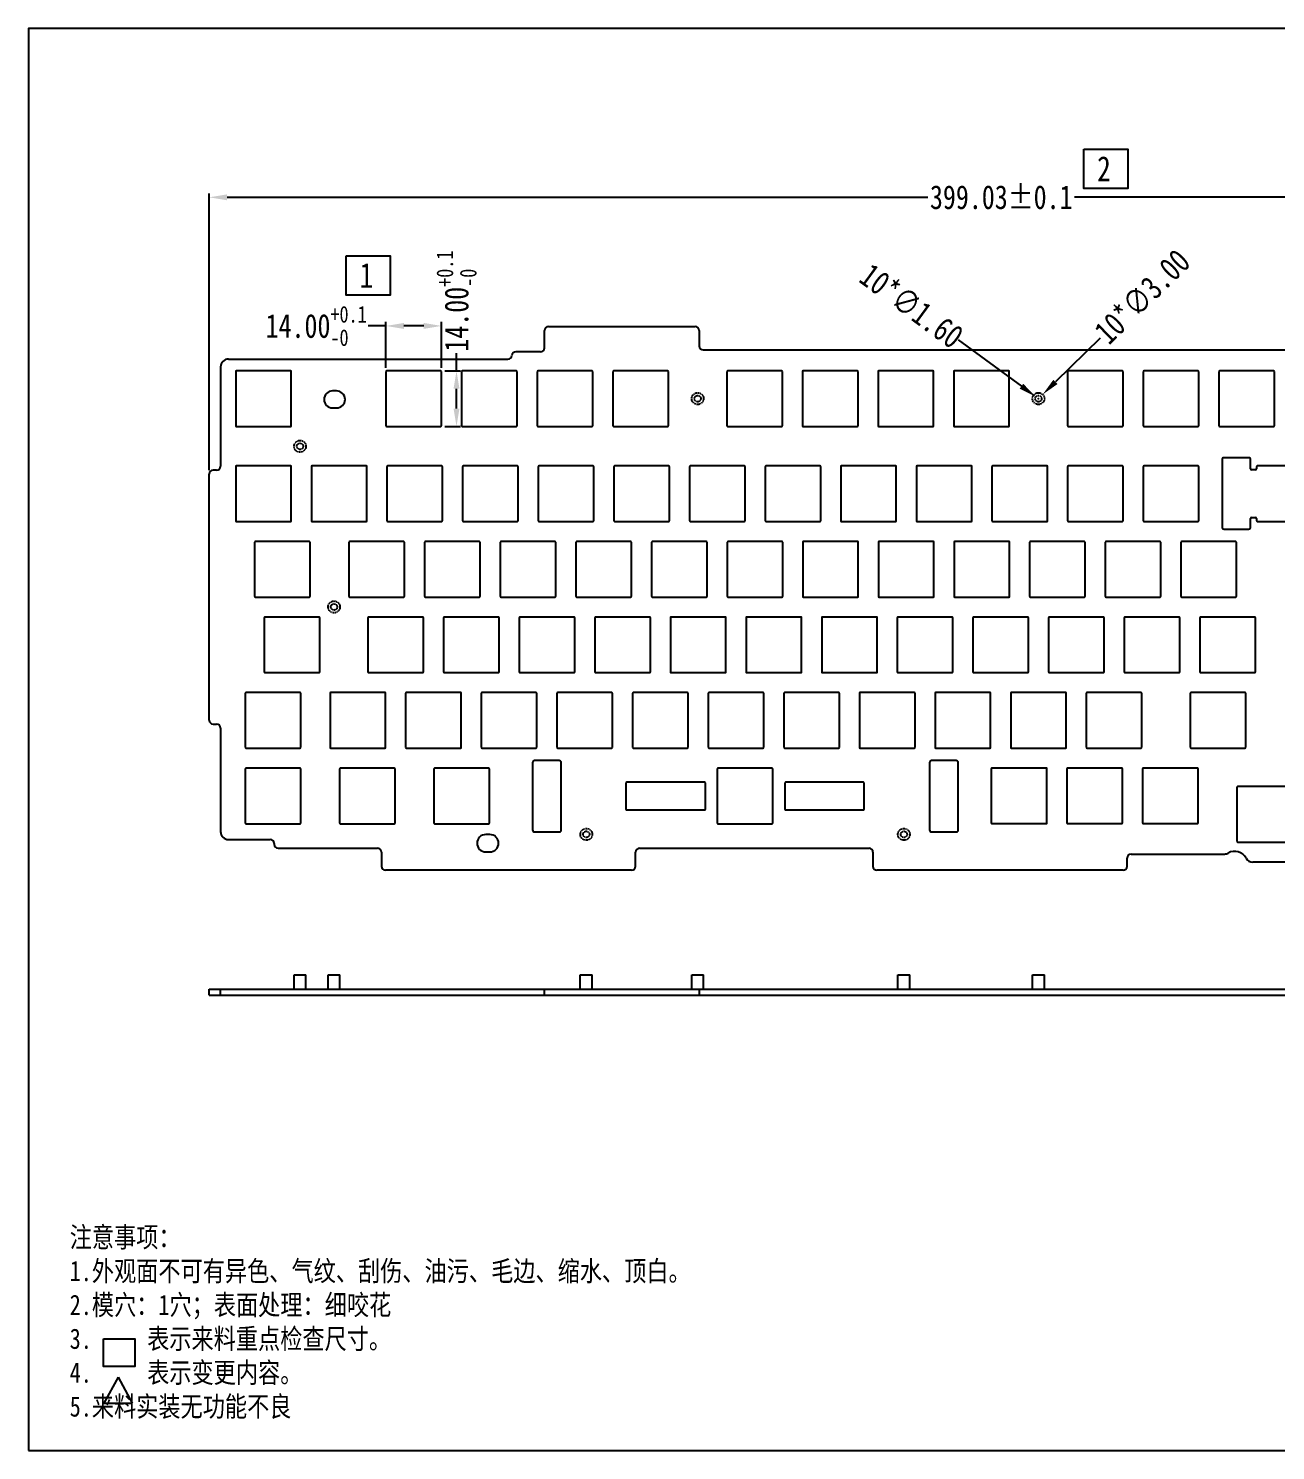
# Model space of a CAD drawing. Header units: inches. Extents: x 1475 to 2567, y -36 to 325.
# Drawn here: x 2060.6 to 2374.7, y -35.6 to 322.8 of the extents above; entities that cross this region are included whole.
import ezdxf

# ---------------------------------------------------------------- set-up
doc = ezdxf.new("R2010")
doc.units = ezdxf.units.IN
doc.header["$LTSCALE"] = 0.909449
doc.header["$MEASUREMENT"] = 0
doc.header["$PDMODE"] = 3
doc.header["$PDSIZE"] = 0.3125
for name, pattern in [('CENTER', [0.6, 0.375, -0.075, 0.075, -0.075]), ('HIDDEN', [0.2, 0.1, -0.1]), ('PHANTOM', [0.8, 0.45, -0.05, 0.1, -0.05, 0.1, -0.05])]:
    doc.linetypes.add(name, pattern=pattern)
doc.layers.get('0').update_dxf_attribs({"linetype": 'CONTINUOUS'})
doc.layers.get('Defpoints').update_dxf_attribs({"linetype": 'CONTINUOUS'})
for name, color, linetype in [('1', 1, 'CENTER'), ('DEFAULT_2', 8, 'HIDDEN'), ('DEFAULT_3', 7, 'PHANTOM')]:
    doc.layers.add(name, color=color, linetype=linetype)
doc.styles.get("Standard").update_dxf_attribs({"font": 'txt', "width": 0.8})
doc.dimstyles.get("Standard").update_dxf_attribs({"dimtxt": 6, "dimasz": 4.5, "dimexe": 1, "dimexo": 1, "dimgap": 0.09, "dimtad": 0, "dimzin": 1, "dimdsep": 46, "dimtxsty": 'STANDARD', "dimcen": 0.09, "dimclrd": 5, "dimclre": 5, "dimclrt": 1, "dimadec": 0, "dimazin": 0, "dimtp": 0.01, "dimtm": 0.01, "dimtfac": 1, "dimtofl": 0, "dimtmove": 0, "dimatfit": 3, "dimfxl": 1, "dimtolj": 1, "dimtzin": 4, "dimarcsym": 0})

# ---------------------------------------------------------------- blocks, each defined once
blk = doc.blocks.new('*D5')
at = {"layer": 'DEFAULT_3', "color": 3, "linetype": 'ByBlock', "lineweight": -2}
for p, q in [((2168.38, 236.47), (2168.38, 240.97)), ((2165.42, 236.47), (2169.38, 236.47)), ((2168.38, 226.97), (2168.38, 231.97)), ((2165.42, 222.47), (2169.38, 222.47))]:
    blk.add_line(p, q, dxfattribs=at)
at = {"layer": 'DEFAULT_3', "color": 3, "linetype": 'ByBlock'}
for points in [[(2167.63, 231.97), (2169.13, 231.97), (2168.38, 236.47)], [(2167.63, 226.97), (2169.13, 226.97), (2168.38, 222.47)]]:
    blk.add_solid(points, dxfattribs=at)
at = {"layer": 'Defpoints', "color": 0, "linetype": 'ByBlock'}
for p in [(2164.42, 236.47), (2168.38, 236.47), (2164.42, 222.47)]:
    blk.add_point(p, dxfattribs=at)
at = {"layer": 'DEFAULT_3', "color": 3, "linetype": 'ByBlock', "insert": (2168.38, 254.06), "char_height": 6, "attachment_point": 5, "rotation": 90}
blk.add_mtext('\\A1;14.00{\\H0.7x;\\S+0.1^ -0;}', dxfattribs=at)
blk = doc.blocks.new('*D6')
at = {"layer": 'DEFAULT_3', "color": 3, "linetype": 'ByBlock', "lineweight": -2}
for p, q in [((2150.62, 247.8), (2146.12, 247.8)), ((2150.62, 237.27), (2150.62, 248.8)), ((2160.12, 247.8), (2155.12, 247.8)), ((2164.62, 237.27), (2164.62, 248.8))]:
    blk.add_line(p, q, dxfattribs=at)
at = {"layer": 'DEFAULT_3', "color": 3, "linetype": 'ByBlock'}
for points in [[(2155.12, 248.55), (2155.12, 247.05), (2150.62, 247.8)], [(2160.12, 248.55), (2160.12, 247.05), (2164.62, 247.8)]]:
    blk.add_solid(points, dxfattribs=at)
at = {"layer": 'Defpoints', "color": 0, "linetype": 'ByBlock'}
for p in [(2150.62, 247.8), (2150.62, 236.27), (2164.62, 236.27)]:
    blk.add_point(p, dxfattribs=at)
at = {"layer": 'DEFAULT_3', "color": 3, "linetype": 'ByBlock', "insert": (2133.03, 247.8), "char_height": 6, "attachment_point": 5}
blk.add_mtext('\\A1;14.00{\\H0.7x;\\S+0.1^ -0;}', dxfattribs=at)
blk = doc.blocks.new('*D11')
at = {"layer": 'DEFAULT_3', "color": 3, "linetype": 'ByBlock', "lineweight": -2}
for p, q in [((2106.09, 211.45), (2106.09, 281.21)), ((2110.59, 280.21), (2287.11, 280.21)), ((2500.62, 280.21), (2324.09, 280.21)), ((2505.12, 211.45), (2505.12, 281.21))]:
    blk.add_line(p, q, dxfattribs=at)
at = {"layer": 'DEFAULT_3', "color": 3, "linetype": 'ByBlock'}
for points in [[(2110.59, 280.96), (2110.59, 279.46), (2106.09, 280.21)], [(2500.62, 280.96), (2500.62, 279.46), (2505.12, 280.21)]]:
    blk.add_solid(points, dxfattribs=at)
at = {"layer": 'Defpoints', "color": 0, "linetype": 'ByBlock'}
for p in [(2505.12, 280.21), (2106.09, 210.45), (2505.12, 210.45)]:
    blk.add_point(p, dxfattribs=at)
at = {"layer": 'DEFAULT_3', "color": 3, "linetype": 'ByBlock', "insert": (2305.6, 280.21), "char_height": 6, "attachment_point": 5}
blk.add_mtext('\\A1;399.03%%P0.1', dxfattribs=at)
blk = doc.blocks.new('*D7')
at = {"layer": 'DEFAULT_3', "color": 3, "linetype": 'ByBlock', "lineweight": -2}
for p, q in [((2294.71, 244.28), (2310.69, 232.6)), ((2314.88, 229.47), (2315.06, 229.47)), ((2314.97, 229.38), (2314.97, 229.56))]:
    blk.add_line(p, q, dxfattribs=at)
at = {"layer": 'DEFAULT_3', "color": 3, "linetype": 'ByBlock'}
blk.add_solid([(2311.13, 233.21), (2310.25, 232), (2314.32, 229.95)], dxfattribs=at)
at = {"layer": 'Defpoints', "color": 0, "linetype": 'ByBlock'}
for p in [(2314.32, 229.95), (2315.62, 229)]:
    blk.add_point(p, dxfattribs=at)
at = {"layer": 'DEFAULT_3', "color": 3, "linetype": 'ByBlock', "insert": (2283.01, 252.83), "char_height": 6, "attachment_point": 5, "rotation": 323.844}
blk.add_mtext('\\A1;10*∅1.60', dxfattribs=at)
blk = doc.blocks.new('*D8')
at = {"layer": 'DEFAULT_3', "color": 3, "linetype": 'ByBlock', "lineweight": -2}
for p, q in [((2330.51, 244.75), (2319.25, 233.68)), ((2314.88, 229.47), (2315.06, 229.47)), ((2314.97, 229.38), (2314.97, 229.56))]:
    blk.add_line(p, q, dxfattribs=at)
at = {"layer": 'DEFAULT_3', "color": 3, "linetype": 'ByBlock'}
blk.add_solid([(2318.72, 234.22), (2319.77, 233.15), (2316.04, 230.53)], dxfattribs=at)
at = {"layer": 'Defpoints', "color": 0, "linetype": 'ByBlock'}
for p in [(2316.04, 230.53), (2313.9, 228.42)]:
    blk.add_point(p, dxfattribs=at)
at = {"layer": 'DEFAULT_3', "color": 3, "linetype": 'ByBlock', "insert": (2341.13, 255.19), "char_height": 6, "attachment_point": 5, "rotation": 44.5072}
blk.add_mtext('\\A1;10*∅3.00', dxfattribs=at)

msp = doc.modelspace()

# ---------------------------------------------------------------- linework, layer by layer
at = {"color": 7, "linetype": 'Continuous'}
for p, q in [((2191.534, 247.626), (2228.534, 247.626)), ((2190.534, 242.256), (2190.534, 246.626)), ((2229.534, 246.626), (2229.534, 242.756)), ((2189.534, 241.256), (2183.332, 241.256)), ((2230.534, 241.756), (2396.102, 241.756)), ((2108.969, 237.456), (2108.969, 212.446)), ((2110.969, 239.456), (2181.342, 239.456)), ((2112.769, 236.274), (2112.769, 222.674)), ((2126.569, 236.474), (2112.969, 236.474)), ((2126.769, 222.674), (2126.769, 236.274)), ((2150.619, 236.274), (2150.619, 222.674)), ((2164.419, 236.474), (2150.819, 236.474)), ((2164.619, 222.674), (2164.619, 236.274)), ((2169.669, 236.274), (2169.669, 222.674)), ((2183.469, 236.474), (2169.869, 236.474)), ((2183.669, 222.674), (2183.669, 236.274)), ((2188.719, 236.274), (2188.719, 222.674)), ((2202.519, 236.474), (2188.919, 236.474)), ((2202.719, 222.674), (2202.719, 236.274)), ((2207.769, 236.274), (2207.769, 222.674)), ((2221.569, 236.474), (2207.969, 236.474)), ((2221.769, 222.674), (2221.769, 236.274)), ((2236.469, 236.274), (2236.469, 222.674)), ((2250.269, 236.474), (2236.669, 236.474)), ((2250.469, 222.674), (2250.469, 236.274)), ((2255.519, 236.274), (2255.519, 222.674)), ((2269.319, 236.474), (2255.719, 236.474)), ((2269.519, 222.674), (2269.519, 236.274)), ((2274.569, 236.274), (2274.569, 222.674)), ((2288.369, 236.474), (2274.769, 236.474)), ((2288.569, 222.674), (2288.569, 236.274)), ((2293.619, 236.274), (2293.619, 222.674)), ((2307.419, 236.474), (2293.819, 236.474)), ((2307.619, 222.674), (2307.619, 236.274)), ((2322.319, 236.274), (2322.319, 222.674)), ((2336.119, 236.474), (2322.519, 236.474)), ((2336.319, 222.674), (2336.319, 236.274)), ((2341.369, 236.274), (2341.369, 222.674)), ((2355.169, 236.474), (2341.569, 236.474)), ((2355.369, 222.674), (2355.369, 236.274)), ((2360.419, 236.274), (2360.419, 222.674)), ((2374.219, 236.474), (2360.619, 236.474)), ((2374.419, 222.674), (2374.419, 236.274)), ((2138.169, 231.424), (2137.169, 231.424)), ((2137.169, 227.124), (2138.169, 227.124)), ((2112.969, 222.474), (2126.569, 222.474)), ((2150.819, 222.474), (2164.419, 222.474)), ((2169.869, 222.474), (2183.469, 222.474)), ((2188.919, 222.474), (2202.519, 222.474)), ((2207.969, 222.474), (2221.569, 222.474)), ((2236.669, 222.474), (2250.269, 222.474)), ((2255.719, 222.474), (2269.319, 222.474)), ((2274.769, 222.474), (2288.369, 222.474)), ((2293.819, 222.474), (2307.419, 222.474)), ((2322.519, 222.474), (2336.119, 222.474)), ((2341.569, 222.474), (2355.169, 222.474)), ((2360.619, 222.474), (2374.219, 222.474)), ((2112.769, 212.324), (2112.769, 198.724)), ((2126.569, 212.524), (2112.969, 212.524)), ((2126.769, 198.724), (2126.769, 212.324)), ((2131.819, 212.324), (2131.819, 198.724)), ((2145.619, 212.524), (2132.019, 212.524)), ((2145.819, 198.724), (2145.819, 212.324)), ((2150.869, 212.324), (2150.869, 198.724)), ((2164.669, 212.524), (2151.069, 212.524)), ((2164.869, 198.724), (2164.869, 212.324)), ((2169.919, 212.324), (2169.919, 198.724)), ((2183.719, 212.524), (2170.119, 212.524)), ((2183.919, 198.724), (2183.919, 212.324)), ((2188.969, 212.324), (2188.969, 198.724)), ((2202.769, 212.524), (2189.169, 212.524)), ((2202.969, 198.724), (2202.969, 212.324)), ((2208.019, 212.324), (2208.019, 198.724)), ((2221.819, 212.524), (2208.219, 212.524)), ((2222.019, 198.724), (2222.019, 212.324)), ((2227.069, 212.324), (2227.069, 198.724)), ((2240.869, 212.524), (2227.269, 212.524)), ((2241.069, 198.724), (2241.069, 212.324)), ((2246.119, 212.324), (2246.119, 198.724)), ((2259.919, 212.524), (2246.319, 212.524)), ((2260.119, 198.724), (2260.119, 212.324)), ((2265.169, 212.324), (2265.169, 198.724)), ((2278.969, 212.524), (2265.369, 212.524)), ((2279.169, 198.724), (2279.169, 212.324)), ((2284.219, 212.324), (2284.219, 198.724)), ((2298.019, 212.524), (2284.419, 212.524)), ((2298.219, 198.724), (2298.219, 212.324)), ((2303.269, 212.324), (2303.269, 198.724)), ((2317.069, 212.524), (2303.469, 212.524)), ((2317.269, 198.724), (2317.269, 212.324)), ((2322.319, 212.324), (2322.319, 198.724)), ((2336.119, 212.524), (2322.519, 212.524)), ((2336.319, 198.724), (2336.319, 212.324)), ((2341.369, 212.324), (2341.369, 198.724)), ((2355.169, 212.524), (2341.569, 212.524)), ((2355.369, 198.724), (2355.369, 212.324)), ((2361.211, 214.083), (2361.211, 197.083)), ((2367.911, 214.583), (2361.711, 214.583)), ((2368.411, 211.824), (2368.411, 214.083)), ((2369.589, 211.524), (2368.711, 211.524)), ((2369.889, 212.324), (2369.889, 211.824)), ((2383.689, 212.524), (2370.089, 212.524)), ((2106.088, 148.446), (2106.088, 210.446)), ((2107.969, 211.446), (2107.088, 211.446)), ((2112.969, 198.524), (2126.569, 198.524)), ((2132.019, 198.524), (2145.619, 198.524)), ((2151.069, 198.524), (2164.669, 198.524)), ((2170.119, 198.524), (2183.719, 198.524)), ((2189.169, 198.524), (2202.769, 198.524)), ((2208.219, 198.524), (2221.819, 198.524)), ((2227.269, 198.524), (2240.869, 198.524)), ((2246.319, 198.524), (2259.919, 198.524)), ((2265.369, 198.524), (2278.969, 198.524)), ((2284.419, 198.524), (2298.019, 198.524)), ((2303.469, 198.524), (2317.069, 198.524)), ((2322.519, 198.524), (2336.119, 198.524)), ((2341.569, 198.524), (2355.169, 198.524)), ((2368.411, 197.083), (2368.411, 199.224)), ((2368.711, 199.524), (2369.589, 199.524)), ((2369.889, 199.224), (2369.889, 198.724)), ((2370.089, 198.524), (2383.689, 198.524)), ((2361.711, 196.583), (2367.911, 196.583)), ((2117.534, 193.274), (2117.534, 179.674)), ((2131.334, 193.474), (2117.734, 193.474)), ((2131.534, 179.674), (2131.534, 193.274)), ((2141.299, 193.274), (2141.299, 179.674)), ((2155.099, 193.474), (2141.499, 193.474)), ((2155.299, 179.674), (2155.299, 193.274)), ((2160.349, 193.274), (2160.349, 179.674)), ((2174.149, 193.474), (2160.549, 193.474)), ((2174.349, 179.674), (2174.349, 193.274)), ((2179.399, 193.274), (2179.399, 179.674)), ((2193.199, 193.474), (2179.599, 193.474)), ((2193.399, 179.674), (2193.399, 193.274)), ((2198.449, 193.274), (2198.449, 179.674)), ((2212.249, 193.474), (2198.649, 193.474)), ((2212.449, 179.674), (2212.449, 193.274)), ((2217.499, 193.274), (2217.499, 179.674)), ((2231.299, 193.474), (2217.699, 193.474)), ((2231.499, 179.674), (2231.499, 193.274)), ((2236.549, 193.274), (2236.549, 179.674)), ((2250.349, 193.474), (2236.749, 193.474)), ((2250.549, 179.674), (2250.549, 193.274)), ((2255.599, 193.274), (2255.599, 179.674)), ((2269.399, 193.474), (2255.799, 193.474)), ((2269.599, 179.674), (2269.599, 193.274)), ((2274.649, 193.274), (2274.649, 179.674)), ((2288.449, 193.474), (2274.849, 193.474)), ((2288.649, 179.674), (2288.649, 193.274)), ((2293.699, 193.274), (2293.699, 179.674)), ((2307.499, 193.474), (2293.899, 193.474)), ((2307.699, 179.674), (2307.699, 193.274)), ((2312.749, 193.274), (2312.749, 179.674)), ((2326.549, 193.474), (2312.949, 193.474)), ((2326.749, 179.674), (2326.749, 193.274)), ((2331.799, 193.274), (2331.799, 179.674)), ((2345.599, 193.474), (2331.999, 193.474)), ((2345.799, 179.674), (2345.799, 193.274)), ((2350.849, 193.274), (2350.849, 179.674)), ((2364.649, 193.474), (2351.049, 193.474)), ((2364.849, 179.674), (2364.849, 193.274)), ((2117.734, 179.474), (2131.334, 179.474)), ((2141.499, 179.474), (2155.099, 179.474)), ((2160.549, 179.474), (2174.149, 179.474)), ((2179.599, 179.474), (2193.199, 179.474)), ((2198.649, 179.474), (2212.249, 179.474)), ((2217.699, 179.474), (2231.299, 179.474)), ((2236.749, 179.474), (2250.349, 179.474)), ((2255.799, 179.474), (2269.399, 179.474)), ((2274.849, 179.474), (2288.449, 179.474)), ((2293.899, 179.474), (2307.499, 179.474)), ((2312.949, 179.474), (2326.549, 179.474)), ((2331.999, 179.474), (2345.599, 179.474)), ((2351.049, 179.474), (2364.649, 179.474)), ((2119.919, 174.224), (2119.919, 160.624)), ((2133.719, 174.424), (2120.119, 174.424)), ((2133.919, 160.624), (2133.919, 174.224)), ((2146.064, 174.224), (2146.064, 160.624)), ((2159.864, 174.424), (2146.264, 174.424)), ((2160.064, 160.624), (2160.064, 174.224)), ((2165.114, 174.224), (2165.114, 160.624)), ((2178.914, 174.424), (2165.314, 174.424)), ((2179.114, 160.624), (2179.114, 174.224)), ((2184.164, 174.224), (2184.164, 160.624)), ((2197.964, 174.424), (2184.364, 174.424)), ((2198.164, 160.624), (2198.164, 174.224)), ((2203.214, 174.224), (2203.214, 160.624)), ((2217.014, 174.424), (2203.414, 174.424)), ((2217.214, 160.624), (2217.214, 174.224)), ((2222.264, 174.224), (2222.264, 160.624)), ((2236.064, 174.424), (2222.464, 174.424)), ((2236.264, 160.624), (2236.264, 174.224)), ((2241.314, 174.224), (2241.314, 160.624)), ((2255.114, 174.424), (2241.514, 174.424)), ((2255.314, 160.624), (2255.314, 174.224)), ((2260.364, 174.224), (2260.364, 160.624)), ((2274.164, 174.424), (2260.564, 174.424)), ((2274.364, 160.624), (2274.364, 174.224)), ((2279.414, 174.224), (2279.414, 160.624)), ((2293.214, 174.424), (2279.614, 174.424)), ((2293.414, 160.624), (2293.414, 174.224)), ((2298.464, 174.224), (2298.464, 160.624)), ((2312.264, 174.424), (2298.664, 174.424)), ((2312.464, 160.624), (2312.464, 174.224)), ((2317.514, 174.224), (2317.514, 160.624)), ((2331.314, 174.424), (2317.714, 174.424)), ((2331.514, 160.624), (2331.514, 174.224)), ((2336.564, 174.224), (2336.564, 160.624)), ((2350.364, 174.424), (2336.764, 174.424)), ((2350.564, 160.624), (2350.564, 174.224)), ((2355.614, 174.224), (2355.614, 160.624)), ((2369.414, 174.424), (2355.814, 174.424)), ((2369.614, 160.624), (2369.614, 174.224)), ((2120.119, 160.424), (2133.719, 160.424)), ((2146.264, 160.424), (2159.864, 160.424)), ((2165.314, 160.424), (2178.914, 160.424)), ((2184.364, 160.424), (2197.964, 160.424)), ((2203.414, 160.424), (2217.014, 160.424)), ((2222.464, 160.424), (2236.064, 160.424)), ((2241.514, 160.424), (2255.114, 160.424)), ((2260.564, 160.424), (2274.164, 160.424)), ((2279.614, 160.424), (2293.214, 160.424)), ((2298.664, 160.424), (2312.264, 160.424)), ((2317.714, 160.424), (2331.314, 160.424)), ((2336.764, 160.424), (2350.364, 160.424)), ((2355.814, 160.424), (2369.414, 160.424)), ((2115.139, 155.174), (2115.139, 141.574)), ((2128.939, 155.374), (2115.339, 155.374)), ((2129.139, 141.574), (2129.139, 155.174)), ((2136.524, 155.174), (2136.524, 141.574)), ((2150.324, 155.374), (2136.724, 155.374)), ((2150.524, 141.574), (2150.524, 155.174)), ((2155.574, 155.174), (2155.574, 141.574)), ((2169.374, 155.374), (2155.774, 155.374)), ((2169.574, 141.574), (2169.574, 155.174)), ((2174.624, 155.174), (2174.624, 141.574)), ((2188.424, 155.374), (2174.824, 155.374)), ((2188.624, 141.574), (2188.624, 155.174)), ((2193.674, 155.174), (2193.674, 141.574)), ((2207.474, 155.374), (2193.874, 155.374)), ((2207.674, 141.574), (2207.674, 155.174)), ((2212.724, 155.174), (2212.724, 141.574)), ((2226.524, 155.374), (2212.924, 155.374)), ((2226.724, 141.574), (2226.724, 155.174)), ((2231.774, 155.174), (2231.774, 141.574)), ((2245.574, 155.374), (2231.974, 155.374)), ((2245.774, 141.574), (2245.774, 155.174)), ((2250.824, 155.174), (2250.824, 141.574)), ((2264.624, 155.374), (2251.024, 155.374)), ((2264.824, 141.574), (2264.824, 155.174)), ((2269.874, 155.174), (2269.874, 141.574)), ((2283.674, 155.374), (2270.074, 155.374)), ((2283.874, 141.574), (2283.874, 155.174)), ((2288.924, 155.174), (2288.924, 141.574)), ((2302.724, 155.374), (2289.124, 155.374)), ((2302.924, 141.574), (2302.924, 155.174)), ((2307.974, 155.174), (2307.974, 141.574)), ((2321.774, 155.374), (2308.174, 155.374)), ((2321.974, 141.574), (2321.974, 155.174)), ((2327.024, 155.174), (2327.024, 141.574)), ((2340.824, 155.374), (2327.224, 155.374)), ((2341.024, 141.574), (2341.024, 155.174)), ((2353.174, 155.174), (2353.174, 141.574)), ((2366.974, 155.374), (2353.374, 155.374)), ((2367.174, 141.574), (2367.174, 155.174)), ((2107.088, 147.446), (2107.969, 147.446)), ((2108.969, 146.446), (2108.969, 120.355)), ((2115.339, 141.374), (2128.939, 141.374)), ((2136.724, 141.374), (2150.324, 141.374)), ((2155.774, 141.374), (2169.374, 141.374)), ((2174.824, 141.374), (2188.424, 141.374)), ((2193.874, 141.374), (2207.474, 141.374)), ((2212.924, 141.374), (2226.524, 141.374)), ((2231.974, 141.374), (2245.574, 141.374)), ((2251.024, 141.374), (2264.624, 141.374)), ((2270.074, 141.374), (2283.674, 141.374)), ((2289.124, 141.374), (2302.724, 141.374)), ((2308.174, 141.374), (2321.774, 141.374)), ((2327.224, 141.374), (2340.824, 141.374)), ((2353.374, 141.374), (2366.974, 141.374)), ((2128.939, 136.324), (2115.339, 136.324)), ((2152.704, 136.324), (2139.104, 136.324)), ((2176.469, 136.324), (2162.869, 136.324)), ((2187.552, 137.766), (2187.552, 120.766)), ((2194.252, 138.266), (2188.052, 138.266)), ((2194.752, 120.766), (2194.752, 137.766)), ((2247.874, 136.324), (2234.274, 136.324)), ((2287.552, 137.766), (2287.552, 120.766)), ((2294.252, 138.266), (2288.052, 138.266)), ((2294.752, 120.766), (2294.752, 137.766)), ((2316.899, 136.374), (2303.299, 136.374)), ((2335.949, 136.374), (2322.349, 136.374)), ((2354.999, 136.374), (2341.399, 136.374)), ((2115.139, 136.124), (2115.139, 122.524)), ((2129.139, 122.524), (2129.139, 136.124)), ((2138.904, 136.124), (2138.904, 122.524)), ((2152.904, 122.524), (2152.904, 136.124)), ((2162.669, 136.124), (2162.669, 122.524)), ((2176.669, 122.524), (2176.669, 136.124)), ((2211.074, 132.624), (2211.074, 126.024)), ((2230.874, 132.824), (2211.274, 132.824)), ((2231.074, 126.024), (2231.074, 132.624)), ((2234.074, 136.124), (2234.074, 122.524)), ((2248.074, 122.524), (2248.074, 136.124)), ((2251.074, 132.624), (2251.074, 126.024)), ((2270.874, 132.824), (2251.274, 132.824)), ((2271.074, 126.024), (2271.074, 132.624)), ((2303.099, 136.174), (2303.099, 122.574)), ((2317.099, 122.574), (2317.099, 136.174)), ((2322.149, 136.174), (2322.149, 122.574)), ((2336.149, 122.574), (2336.149, 136.174)), ((2341.199, 136.174), (2341.199, 122.574)), ((2355.199, 122.574), (2355.199, 136.174)), ((2364.929, 131.489), (2364.929, 117.889)), ((2378.729, 131.689), (2365.129, 131.689)), ((2211.274, 125.824), (2230.874, 125.824)), ((2251.274, 125.824), (2270.874, 125.824)), ((2115.339, 122.324), (2128.939, 122.324)), ((2139.104, 122.324), (2152.704, 122.324)), ((2162.869, 122.324), (2176.469, 122.324)), ((2234.274, 122.324), (2247.874, 122.324)), ((2303.299, 122.374), (2316.899, 122.374)), ((2322.349, 122.374), (2335.949, 122.374)), ((2341.399, 122.374), (2354.999, 122.374)), ((2110.969, 118.355), (2121.469, 118.355)), ((2176.769, 119.624), (2175.769, 119.624)), ((2188.052, 120.266), (2194.252, 120.266)), ((2288.052, 120.266), (2294.252, 120.266)), ((2122.469, 117.355), (2122.469, 117.155)), ((2123.469, 116.155), (2148.502, 116.155)), ((2149.502, 115.155), (2149.502, 111.63)), ((2175.769, 115.224), (2176.769, 115.224)), ((2213.502, 111.63), (2213.502, 115.155)), ((2214.502, 116.155), (2272.294, 116.155)), ((2273.294, 115.155), (2273.294, 111.63)), ((2338.294, 114.694), (2361.804, 114.694)), ((2365.129, 117.689), (2378.729, 117.689)), ((2337.294, 111.63), (2337.294, 113.694)), ((2397.609, 112.655), (2369.006, 112.655)), ((2212.502, 110.63), (2150.502, 110.63)), ((2336.294, 110.63), (2274.294, 110.63)), ((2127.469, 80.647), (2127.469, 84.247)), ((2127.469, 84.247), (2130.469, 84.247)), ((2130.469, 80.647), (2130.469, 84.247)), ((2136.034, 80.647), (2136.034, 84.247)), ((2136.034, 84.247), (2139.034, 84.247)), ((2139.034, 80.647), (2139.034, 84.247)), ((2199.574, 80.647), (2199.574, 84.247)), ((2199.574, 84.247), (2202.574, 84.247)), ((2202.574, 80.647), (2202.574, 84.247)), ((2227.619, 80.647), (2227.619, 84.247)), ((2227.619, 84.247), (2230.619, 84.247)), ((2230.619, 80.647), (2230.619, 84.247)), ((2279.574, 80.647), (2279.574, 84.247)), ((2279.574, 84.247), (2282.574, 84.247)), ((2282.574, 80.647), (2282.574, 84.247)), ((2313.469, 80.647), (2313.469, 84.247)), ((2313.469, 84.247), (2316.469, 84.247)), ((2316.469, 80.647), (2316.469, 84.247)), ((2106.088, 79.147), (2106.088, 80.647)), ((2106.088, 80.647), (2505.119, 80.647)), ((2106.088, 79.147), (2505.119, 79.147)), ((2108.969, 79.147), (2108.969, 80.647)), ((2190.534, 79.147), (2190.534, 80.647)), ((2229.534, 80.647), (2229.534, 79.147))]:
    msp.add_line(p, q, dxfattribs=at)
for p, q in [((2083.137, -17.115), (2079.558, -23.692)), ((2083.137, -17.115), (2086.715, -23.692)), ((2079.558, -23.692), (2086.715, -23.692))]:
    msp.add_line(p, q)
for points in [[(2060.561, -35.638), (2567.457, -35.638), (2567.457, 322.773), (2060.561, 322.773)], [(2326.382, 292.333), (2337.475, 292.333), (2337.475, 282.438), (2326.382, 282.438)], [(2140.599, 265.455), (2151.692, 265.455), (2151.692, 255.56), (2140.599, 255.56)], [(2079.479, -7.448), (2087.319, -7.448), (2087.319, -14.442), (2079.479, -14.442)]]:
    msp.add_lwpolyline(points, close=True)
for centre, radius, start, end in [((2191.534, 246.626), 1, 90, 180), ((2228.534, 246.626), 1, 0, 90), ((2181.342, 240.456), 1, 270, 354.24882), ((2183.332, 240.256), 1, 90, 174.24882), ((2189.534, 242.256), 1, 270, 0), ((2230.534, 242.756), 1, 180, 270), ((2110.969, 237.456), 2, 90, 180), ((2112.969, 236.274), 0.2, 90, 180), ((2126.569, 236.274), 0.2, 0, 90), ((2150.819, 236.274), 0.2, 90, 180), ((2164.419, 236.274), 0.2, 0, 90), ((2169.869, 236.274), 0.2, 90, 180), ((2183.469, 236.274), 0.2, 0, 90), ((2188.919, 236.274), 0.2, 90, 180), ((2202.519, 236.274), 0.2, 0, 90), ((2207.969, 236.274), 0.2, 90, 180), ((2221.569, 236.274), 0.2, 0, 90), ((2236.669, 236.274), 0.2, 90, 180), ((2250.269, 236.274), 0.2, 0, 90), ((2255.719, 236.274), 0.2, 90, 180), ((2269.319, 236.274), 0.2, 0, 90), ((2274.769, 236.274), 0.2, 90, 180), ((2288.369, 236.274), 0.2, 0, 90), ((2293.819, 236.274), 0.2, 90, 180), ((2307.419, 236.274), 0.2, 0, 90), ((2322.519, 236.274), 0.2, 90, 180), ((2336.119, 236.274), 0.2, 0, 90), ((2341.569, 236.274), 0.2, 90, 180), ((2355.169, 236.274), 0.2, 0, 90), ((2360.619, 236.274), 0.2, 90, 180), ((2374.219, 236.274), 0.2, 0, 90), ((2137.169, 229.274), 2.15, 90, 270), ((2138.169, 229.274), 2.15, 270, 90), ((2112.969, 222.674), 0.2, 180, 270), ((2126.569, 222.674), 0.2, 270, 0), ((2150.819, 222.674), 0.2, 180, 270), ((2164.419, 222.674), 0.2, 270, 0), ((2169.869, 222.674), 0.2, 180, 270), ((2183.469, 222.674), 0.2, 270, 0), ((2188.919, 222.674), 0.2, 180, 270), ((2202.519, 222.674), 0.2, 270, 0), ((2207.969, 222.674), 0.2, 180, 270), ((2221.569, 222.674), 0.2, 270, 0), ((2236.669, 222.674), 0.2, 180, 270), ((2250.269, 222.674), 0.2, 270, 0), ((2255.719, 222.674), 0.2, 180, 270), ((2269.319, 222.674), 0.2, 270, 0), ((2274.769, 222.674), 0.2, 180, 270), ((2288.369, 222.674), 0.2, 270, 0), ((2293.819, 222.674), 0.2, 180, 270), ((2307.419, 222.674), 0.2, 270, 0), ((2322.519, 222.674), 0.2, 180, 270), ((2336.119, 222.674), 0.2, 270, 0), ((2341.569, 222.674), 0.2, 180, 270), ((2355.169, 222.674), 0.2, 270, 0), ((2360.619, 222.674), 0.2, 180, 270), ((2374.219, 222.674), 0.2, 270, 0), ((2107.969, 212.446), 1, 270, 0), ((2112.969, 212.324), 0.2, 90, 180), ((2126.569, 212.324), 0.2, 0, 90), ((2132.019, 212.324), 0.2, 90, 180), ((2145.619, 212.324), 0.2, 0, 90), ((2151.069, 212.324), 0.2, 90, 180), ((2164.669, 212.324), 0.2, 0, 90), ((2170.119, 212.324), 0.2, 90, 180), ((2183.719, 212.324), 0.2, 0, 90), ((2189.169, 212.324), 0.2, 90, 180), ((2202.769, 212.324), 0.2, 0, 90), ((2208.219, 212.324), 0.2, 90, 180), ((2221.819, 212.324), 0.2, 0, 90), ((2227.269, 212.324), 0.2, 90, 180), ((2240.869, 212.324), 0.2, 0, 90), ((2246.319, 212.324), 0.2, 90, 180), ((2259.919, 212.324), 0.2, 0, 90), ((2265.369, 212.324), 0.2, 90, 180), ((2278.969, 212.324), 0.2, 0, 90), ((2284.419, 212.324), 0.2, 90, 180), ((2298.019, 212.324), 0.2, 0, 90), ((2303.469, 212.324), 0.2, 90, 180), ((2317.069, 212.324), 0.2, 0, 90), ((2322.519, 212.324), 0.2, 90, 180), ((2336.119, 212.324), 0.2, 0, 90), ((2341.569, 212.324), 0.2, 90, 180), ((2355.169, 212.324), 0.2, 0, 90), ((2361.711, 214.083), 0.5, 90, 180), ((2367.911, 214.083), 0.5, 0, 90), ((2368.711, 211.824), 0.3, 180, 270), ((2369.589, 211.824), 0.3, 270, 0), ((2370.089, 212.324), 0.2, 90, 180), ((2107.088, 210.446), 1, 90, 180), ((2112.969, 198.724), 0.2, 180, 270), ((2126.569, 198.724), 0.2, 270, 0), ((2132.019, 198.724), 0.2, 180, 270), ((2145.619, 198.724), 0.2, 270, 0), ((2151.069, 198.724), 0.2, 180, 270), ((2164.669, 198.724), 0.2, 270, 0), ((2170.119, 198.724), 0.2, 180, 270), ((2183.719, 198.724), 0.2, 270, 0), ((2189.169, 198.724), 0.2, 180, 270), ((2202.769, 198.724), 0.2, 270, 0), ((2208.219, 198.724), 0.2, 180, 270), ((2221.819, 198.724), 0.2, 270, 0), ((2227.269, 198.724), 0.2, 180, 270), ((2240.869, 198.724), 0.2, 270, 0), ((2246.319, 198.724), 0.2, 180, 270), ((2259.919, 198.724), 0.2, 270, 0), ((2265.369, 198.724), 0.2, 180, 270), ((2278.969, 198.724), 0.2, 270, 0), ((2284.419, 198.724), 0.2, 180, 270), ((2298.019, 198.724), 0.2, 270, 0), ((2303.469, 198.724), 0.2, 180, 270), ((2317.069, 198.724), 0.2, 270, 0), ((2322.519, 198.724), 0.2, 180, 270), ((2336.119, 198.724), 0.2, 270, 0), ((2341.569, 198.724), 0.2, 180, 270), ((2355.169, 198.724), 0.2, 270, 0), ((2368.711, 199.224), 0.3, 90, 180), ((2369.589, 199.224), 0.3, 0, 90), ((2370.089, 198.724), 0.2, 180, 270), ((2361.711, 197.083), 0.5, 180, 270), ((2367.911, 197.083), 0.5, 270, 0), ((2117.734, 193.274), 0.2, 90, 180), ((2131.334, 193.274), 0.2, 0, 90), ((2141.499, 193.274), 0.2, 90, 180), ((2155.099, 193.274), 0.2, 0, 90), ((2160.549, 193.274), 0.2, 90, 180), ((2174.149, 193.274), 0.2, 0, 90), ((2179.599, 193.274), 0.2, 90, 180), ((2193.199, 193.274), 0.2, 0, 90), ((2198.649, 193.274), 0.2, 90, 180), ((2212.249, 193.274), 0.2, 0, 90), ((2217.699, 193.274), 0.2, 90, 180), ((2231.299, 193.274), 0.2, 0, 90), ((2236.749, 193.274), 0.2, 90, 180), ((2250.349, 193.274), 0.2, 0, 90), ((2255.799, 193.274), 0.2, 90, 180), ((2269.399, 193.274), 0.2, 0, 90), ((2274.849, 193.274), 0.2, 90, 180), ((2288.449, 193.274), 0.2, 0, 90), ((2293.899, 193.274), 0.2, 90, 180), ((2307.499, 193.274), 0.2, 0, 90), ((2312.949, 193.274), 0.2, 90, 180), ((2326.549, 193.274), 0.2, 0, 90), ((2331.999, 193.274), 0.2, 90, 180), ((2345.599, 193.274), 0.2, 0, 90), ((2351.049, 193.274), 0.2, 90, 180), ((2364.649, 193.274), 0.2, 0, 90), ((2117.734, 179.674), 0.2, 180, 270), ((2131.334, 179.674), 0.2, 270, 0), ((2141.499, 179.674), 0.2, 180, 270), ((2155.099, 179.674), 0.2, 270, 0), ((2160.549, 179.674), 0.2, 180, 270), ((2174.149, 179.674), 0.2, 270, 0), ((2179.599, 179.674), 0.2, 180, 270), ((2193.199, 179.674), 0.2, 270, 0), ((2198.649, 179.674), 0.2, 180, 270), ((2212.249, 179.674), 0.2, 270, 0), ((2217.699, 179.674), 0.2, 180, 270), ((2231.299, 179.674), 0.2, 270, 0), ((2236.749, 179.674), 0.2, 180, 270), ((2250.349, 179.674), 0.2, 270, 0), ((2255.799, 179.674), 0.2, 180, 270), ((2269.399, 179.674), 0.2, 270, 0), ((2274.849, 179.674), 0.2, 180, 270), ((2288.449, 179.674), 0.2, 270, 0), ((2293.899, 179.674), 0.2, 180, 270), ((2307.499, 179.674), 0.2, 270, 0), ((2312.949, 179.674), 0.2, 180, 270), ((2326.549, 179.674), 0.2, 270, 0), ((2331.999, 179.674), 0.2, 180, 270), ((2345.599, 179.674), 0.2, 270, 0), ((2351.049, 179.674), 0.2, 180, 270), ((2364.649, 179.674), 0.2, 270, 0), ((2120.119, 174.224), 0.2, 90, 180), ((2133.719, 174.224), 0.2, 0, 90), ((2146.264, 174.224), 0.2, 90, 180), ((2159.864, 174.224), 0.2, 0, 90), ((2165.314, 174.224), 0.2, 90, 180), ((2178.914, 174.224), 0.2, 0, 90), ((2184.364, 174.224), 0.2, 90, 180), ((2197.964, 174.224), 0.2, 0, 90), ((2203.414, 174.224), 0.2, 90, 180), ((2217.014, 174.224), 0.2, 0, 90), ((2222.464, 174.224), 0.2, 90, 180), ((2236.064, 174.224), 0.2, 0, 90), ((2241.514, 174.224), 0.2, 90, 180), ((2255.114, 174.224), 0.2, 0, 90), ((2260.564, 174.224), 0.2, 90, 180), ((2274.164, 174.224), 0.2, 0, 90), ((2279.614, 174.224), 0.2, 90, 180), ((2293.214, 174.224), 0.2, 0, 90), ((2298.664, 174.224), 0.2, 90, 180), ((2312.264, 174.224), 0.2, 0, 90), ((2317.714, 174.224), 0.2, 90, 180), ((2331.314, 174.224), 0.2, 0, 90), ((2336.764, 174.224), 0.2, 90, 180), ((2350.364, 174.224), 0.2, 0, 90), ((2355.814, 174.224), 0.2, 90, 180), ((2369.414, 174.224), 0.2, 0, 90), ((2120.119, 160.624), 0.2, 180, 270), ((2133.719, 160.624), 0.2, 270, 0), ((2146.264, 160.624), 0.2, 180, 270), ((2159.864, 160.624), 0.2, 270, 0), ((2165.314, 160.624), 0.2, 180, 270), ((2178.914, 160.624), 0.2, 270, 0), ((2184.364, 160.624), 0.2, 180, 270), ((2197.964, 160.624), 0.2, 270, 0), ((2203.414, 160.624), 0.2, 180, 270), ((2217.014, 160.624), 0.2, 270, 0), ((2222.464, 160.624), 0.2, 180, 270), ((2236.064, 160.624), 0.2, 270, 0), ((2241.514, 160.624), 0.2, 180, 270), ((2255.114, 160.624), 0.2, 270, 0), ((2260.564, 160.624), 0.2, 180, 270), ((2274.164, 160.624), 0.2, 270, 0), ((2279.614, 160.624), 0.2, 180, 270), ((2293.214, 160.624), 0.2, 270, 0), ((2298.664, 160.624), 0.2, 180, 270), ((2312.264, 160.624), 0.2, 270, 0), ((2317.714, 160.624), 0.2, 180, 270), ((2331.314, 160.624), 0.2, 270, 0), ((2336.764, 160.624), 0.2, 180, 270), ((2350.364, 160.624), 0.2, 270, 0), ((2355.814, 160.624), 0.2, 180, 270), ((2369.414, 160.624), 0.2, 270, 0), ((2115.339, 155.174), 0.2, 90, 180), ((2128.939, 155.174), 0.2, 0, 90), ((2136.724, 155.174), 0.2, 90, 180), ((2150.324, 155.174), 0.2, 0, 90), ((2155.774, 155.174), 0.2, 90, 180), ((2169.374, 155.174), 0.2, 0, 90), ((2174.824, 155.174), 0.2, 90, 180), ((2188.424, 155.174), 0.2, 0, 90), ((2193.874, 155.174), 0.2, 90, 180), ((2207.474, 155.174), 0.2, 0, 90), ((2212.924, 155.174), 0.2, 90, 180), ((2226.524, 155.174), 0.2, 0, 90), ((2231.974, 155.174), 0.2, 90, 180), ((2245.574, 155.174), 0.2, 0, 90), ((2251.024, 155.174), 0.2, 90, 180), ((2264.624, 155.174), 0.2, 0, 90), ((2270.074, 155.174), 0.2, 90, 180), ((2283.674, 155.174), 0.2, 0, 90), ((2289.124, 155.174), 0.2, 90, 180), ((2302.724, 155.174), 0.2, 0, 90), ((2308.174, 155.174), 0.2, 90, 180), ((2321.774, 155.174), 0.2, 0, 90), ((2327.224, 155.174), 0.2, 90, 180), ((2340.824, 155.174), 0.2, 0, 90), ((2353.374, 155.174), 0.2, 90, 180), ((2366.974, 155.174), 0.2, 0, 90), ((2107.088, 148.446), 1, 180, 270), ((2107.969, 146.446), 1, 0, 90), ((2115.339, 141.574), 0.2, 180, 270), ((2128.939, 141.574), 0.2, 270, 0), ((2136.724, 141.574), 0.2, 180, 270), ((2150.324, 141.574), 0.2, 270, 0), ((2155.774, 141.574), 0.2, 180, 270), ((2169.374, 141.574), 0.2, 270, 0), ((2174.824, 141.574), 0.2, 180, 270), ((2188.424, 141.574), 0.2, 270, 0), ((2193.874, 141.574), 0.2, 180, 270), ((2207.474, 141.574), 0.2, 270, 0), ((2212.924, 141.574), 0.2, 180, 270), ((2226.524, 141.574), 0.2, 270, 0), ((2231.974, 141.574), 0.2, 180, 270), ((2245.574, 141.574), 0.2, 270, 0), ((2251.024, 141.574), 0.2, 180, 270), ((2264.624, 141.574), 0.2, 270, 0), ((2270.074, 141.574), 0.2, 180, 270), ((2283.674, 141.574), 0.2, 270, 0), ((2289.124, 141.574), 0.2, 180, 270), ((2302.724, 141.574), 0.2, 270, 0), ((2308.174, 141.574), 0.2, 180, 270), ((2321.774, 141.574), 0.2, 270, 0), ((2327.224, 141.574), 0.2, 180, 270), ((2340.824, 141.574), 0.2, 270, 0), ((2353.374, 141.574), 0.2, 180, 270), ((2366.974, 141.574), 0.2, 270, 0), ((2115.339, 136.124), 0.2, 90, 180), ((2128.939, 136.124), 0.2, 0, 90), ((2139.104, 136.124), 0.2, 90, 180), ((2152.704, 136.124), 0.2, 0, 90), ((2162.869, 136.124), 0.2, 90, 180), ((2176.469, 136.124), 0.2, 0, 90), ((2188.052, 137.766), 0.5, 90, 180), ((2194.252, 137.766), 0.5, 0, 90), ((2234.274, 136.124), 0.2, 90, 180), ((2247.874, 136.124), 0.2, 0, 90), ((2288.052, 137.766), 0.5, 90, 180), ((2294.252, 137.766), 0.5, 0, 90), ((2303.299, 136.174), 0.2, 90, 180), ((2316.899, 136.174), 0.2, 0, 90), ((2322.349, 136.174), 0.2, 90, 180), ((2335.949, 136.174), 0.2, 0, 90), ((2341.399, 136.174), 0.2, 90, 180), ((2354.999, 136.174), 0.2, 0, 90), ((2211.274, 132.624), 0.2, 90, 180), ((2230.874, 132.624), 0.2, 0, 90), ((2251.274, 132.624), 0.2, 90, 180), ((2270.874, 132.624), 0.2, 0, 90), ((2365.129, 131.489), 0.2, 90, 180), ((2211.274, 126.024), 0.2, 180, 270), ((2230.874, 126.024), 0.2, 270, 0), ((2251.274, 126.024), 0.2, 180, 270), ((2270.874, 126.024), 0.2, 270, 0), ((2115.339, 122.524), 0.2, 180, 270), ((2128.939, 122.524), 0.2, 270, 0), ((2139.104, 122.524), 0.2, 180, 270), ((2152.704, 122.524), 0.2, 270, 0), ((2162.869, 122.524), 0.2, 180, 270), ((2176.469, 122.524), 0.2, 270, 0), ((2234.274, 122.524), 0.2, 180, 270), ((2247.874, 122.524), 0.2, 270, 0), ((2303.299, 122.574), 0.2, 180, 270), ((2316.899, 122.574), 0.2, 270, 0), ((2322.349, 122.574), 0.2, 180, 270), ((2335.949, 122.574), 0.2, 270, 0), ((2341.399, 122.574), 0.2, 180, 270), ((2354.999, 122.574), 0.2, 270, 0), ((2110.969, 120.355), 2, 180, 270), ((2121.469, 117.355), 1, 0, 90), ((2175.769, 117.424), 2.2, 90, 270), ((2176.769, 117.424), 2.2, 270, 90), ((2188.052, 120.766), 0.5, 180, 270), ((2194.252, 120.766), 0.5, 270, 0), ((2288.052, 120.766), 0.5, 180, 270), ((2294.252, 120.766), 0.5, 270, 0), ((2123.469, 117.155), 1, 180, 270), ((2148.502, 115.155), 1, 0, 90), ((2214.502, 115.155), 1, 90, 180), ((2272.294, 115.155), 1, 0, 90), ((2338.294, 113.694), 1, 90, 180), ((2361.804, 116.694), 2, 270, 299.66866), ((2364.402, 112.132), 3.25, 28.72494, 119.66866), ((2365.129, 117.889), 0.2, 180, 270), ((2150.502, 111.63), 1, 180, 270), ((2212.502, 111.63), 1, 270, 0), ((2274.294, 111.63), 1, 180, 270), ((2336.294, 111.63), 1, 270, 0), ((2369.006, 114.655), 2, 208.72494, 270)]:
    msp.add_arc(centre, radius, start, end, dxfattribs=at)
at = {"layer": 'DEFAULT_2', "color": 8, "linetype": 'HIDDEN'}
for centre, radius in [((2229.119, 229.474), 1.5), ((2229.119, 229.474), 0.8), ((2314.969, 229.474), 1.5), ((2314.969, 229.474), 0.8), ((2128.969, 217.456), 1.5), ((2128.969, 217.456), 0.8), ((2137.534, 176.974), 1.5), ((2137.534, 176.974), 0.8), ((2201.074, 119.655), 1.5), ((2201.074, 119.655), 0.8), ((2281.074, 119.655), 1.5), ((2281.074, 119.655), 0.8)]:
    msp.add_circle(centre, radius, dxfattribs=at)

# ---------------------------------------------------------------- texts
at = {"color": 2, "linetype": 'Continuous', "char_height": 6.3, "width": 63.00787, "attachment_point": 3, "line_spacing_factor": 0.9}
for s, insert in [('{\\fSimSun|b0|i0|c134|p2;2}', (2333.196, 290.579)), ('{\\fSimSun|b0|i0|c134|p2;1}', (2147.413, 263.702))]:
    msp.add_mtext(s, dxfattribs=dict(at, insert=insert))
at = {"layer": '1', "insert": (2070.954, 20.719), "char_height": 5.12017, "width": 168.99697, "attachment_point": 1}
msp.add_mtext('{\\fSimSun|b0|i0|c134|p2;注意事项：}\\P1.{\\fSimSun|b0|i0|c134|p2;外观面不可有异色、气纹、刮伤、油污、毛边、缩水、顶白。\\P2.模穴：1穴；表面处理：细咬花\\P}3.{\\fSimSun|b0|i0|c134|p2;     表示来料重点检查尺寸。\\P4.     表示变更内容。\\P5.来料实装无功能不良}', dxfattribs=at)

# ---------------------------------------------------------------- dimensions: what is measured, and where the dimension line sits
at = {"layer": 'DEFAULT_3', "linetype": 'ByBlock'}
for base, p1, p2, text, picture, middle in [((2505.119, 280.215), (2106.088, 210.446), (2505.119, 210.446), '<>%%P0.1', '*D11', (2305.604, 280.215)), ((2150.619, 247.803), (2164.619, 236.274), (2150.619, 236.274), '<>{\\H0.7x;\\S+0.1^ -0;}', '*D6', (2133.029, 247.803))]:
    dim = msp.add_linear_dim(base=base, p1=p1, p2=p2, text=text, dimstyle='STANDARD', override={"dimclrd": 3, "dimclre": 3, "dimclrt": 3, "dimtfillclr": 256}, dxfattribs=at)
    dim.commit()
    dim.dimension.update_dxf_attribs({"geometry": picture, "text_midpoint": middle})
dim = msp.add_linear_dim(base=(2168.375, 236.474), p1=(2164.419, 222.474), p2=(2164.419, 236.474), angle=90, text='<>{\\H0.7x;\\S+0.1^ -0;}', dimstyle='STANDARD', override={"dimclrd": 3, "dimclre": 3, "dimclrt": 3, "dimtfillclr": 256}, dxfattribs=at)
dim.commit()
dim.dimension.update_dxf_attribs({"geometry": '*D5', "text_midpoint": (2168.375, 254.064), "dimtype": 160})
for p1, p2, picture, middle in [((2313.899, 228.423), (2316.039, 230.526), '*D8', (2341.132, 255.191)), ((2315.615, 229.002), (2314.323, 229.946), '*D7', (2283.012, 252.826))]:
    dim = msp.add_diameter_dim_2p(p1=p1, p2=p2, text='10*<>', dimstyle='STANDARD', override={"dimclrd": 3, "dimclre": 3, "dimclrt": 3, "dimtfillclr": 256}, dxfattribs=at)
    dim.commit()
    dim.dimension.update_dxf_attribs({"geometry": picture, "text_midpoint": middle, "dimtype": 163})

doc.saveas('drawing.dxf')
